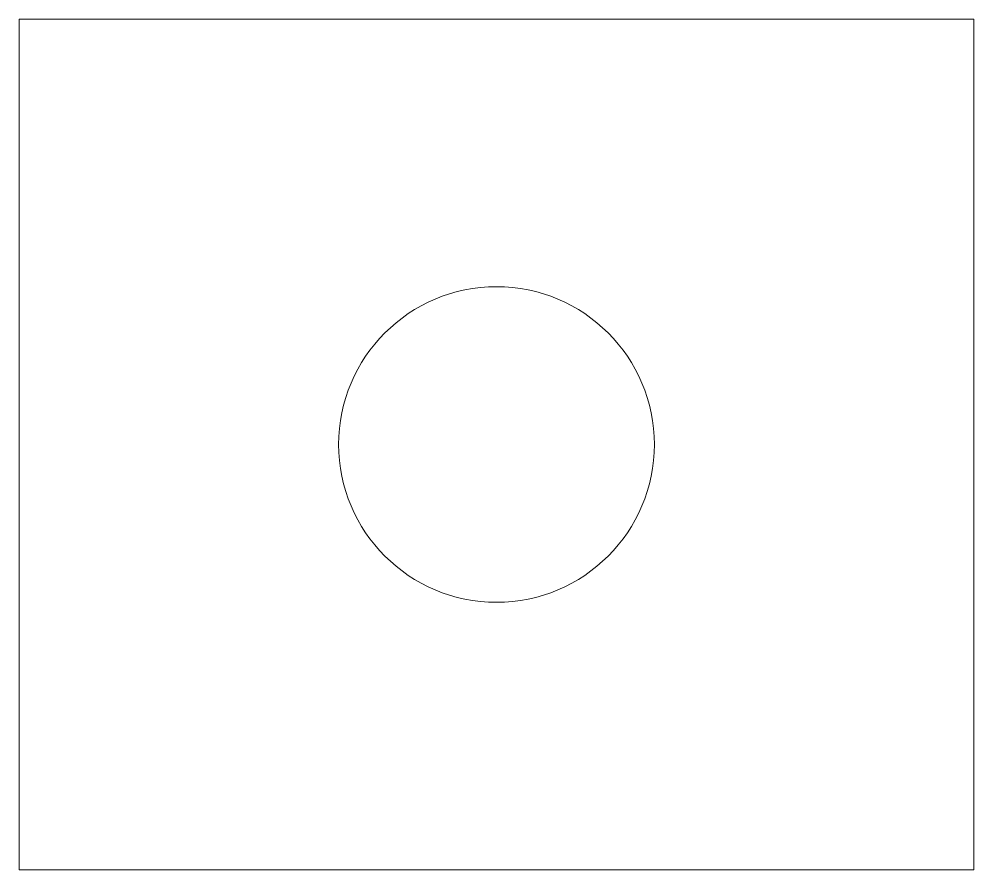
# Model space of a CAD drawing. Header units: millimetres. Extents: x 0 to 54, y 0 to 48.1.
import ezdxf

# ---------------------------------------------------------------- set-up
doc = ezdxf.new("R2010")
doc.units = ezdxf.units.MM

msp = doc.modelspace()

# ---------------------------------------------------------------- linework, layer by layer
at = {"color": 7, "linetype": 'Continuous', "lineweight": 15}
for p, q in [((54, 48.13), (0, 48.13)), ((0, 48.13), (0, 0)), ((54, 0), (54, 48.13)), ((0, 0), (54, 0))]:
    msp.add_line(p, q, dxfattribs=at)
msp.add_circle((27, 24.065), 8.928, dxfattribs=at)

doc.saveas('drawing.dxf')
